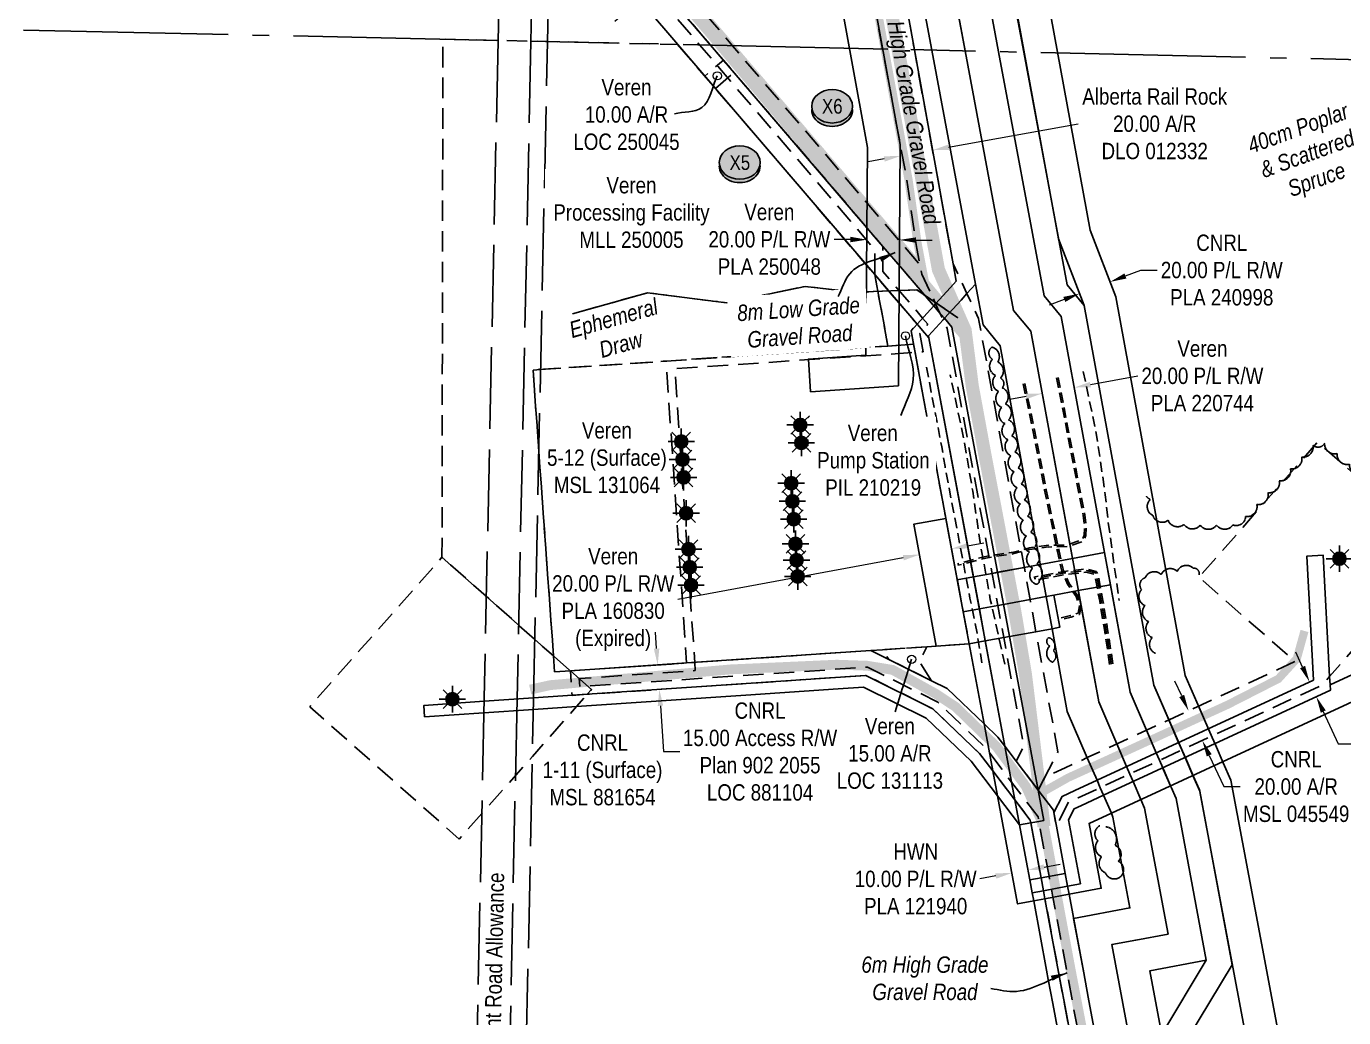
# Model space of a CAD drawing. Extents: x 403800 to 405641, y 6061258 to 6063951.
# Drawn here: x 404414 to 405219, y 6061583 to 6062189 of the extents above; entities that cross this region are included whole.
import ezdxf
from ezdxf.enums import TextEntityAlignment as Align

# ---------------------------------------------------------------- set-up
doc = ezdxf.new("R2010")
doc.units = 0
doc.header["$LTSCALE"] = 5
doc.header["$PDSIZE"] = 0.5
for name, pattern in [('0', [1, 1, 0]), ('foc-ACCESSROAD', [3.75, 2.5, -1.25]), ('foc-FLOWLINE', [3.75, 2.5, -1.25]), ('foc-QUARTERLINE', [33, 25, -3, 2, -3]), ('foc-TOPO-ephemeral', [6.25, 3.125, -0.625, 0.625, -0.625, 0.625, -0.625]), ('foc-UNSURVEYED', [12.5, 10, -2.5]), ('UG_PIPE', [1.875, 1.25, -0.625])]:
    doc.linetypes.add(name, pattern=pattern)
doc.layers.get('Defpoints').update_dxf_attribs({"color": 9})
for name, color, linetype, lineweight in [('AS-GENERAL', 48, 'Continuous', 18), ('C-AR-T', 13, 'Continuous', 9), ('C-RW-T', 13, 'Continuous', 9), ('C-WS-T', 13, 'Continuous', 9), ('F-AR-T', 190, 'Continuous', 9), ('F-RW-T', 190, 'Continuous', 9), ('F-WS-T', 190, 'Continuous', 9), ('T-TEXT', 48, 'Continuous', 18)]:
    doc.layers.add(name, color=color, linetype=linetype, lineweight=lineweight)
for name, color, linetype in [('AS-PIPE-UG', 44, 'UG_PIPE'), ('AS-ROADS', 254, 'Continuous'), ('C-AR', 13, 'foc-ACCESSROAD'), ('C-FLOWLINE', 13, 'foc-FLOWLINE'), ('C-RW', 13, 'Continuous'), ('C-WS', 13, 'foc-ACCESSROAD'), ('F-AR', 190, 'foc-ACCESSROAD'), ('F-RW', 190, 'Continuous'), ('F-WS', 190, 'foc-ACCESSROAD'), ('F-WS-S', 8, 'Continuous'), ('L-QSEC', 8, 'foc-QUARTERLINE'), ('L-ROAD-T', 7, 'Continuous'), ('L-USEC', 7, 'foc-UNSURVEYED'), ('P-CROSSINGS', 250, 'Continuous'), ('P-PROPOSED', 10, 'Continuous'), ('T-BUSH', 110, '0'), ('T-BUSH-T', 110, 'Continuous'), ('T-DRAW', 143, 'foc-TOPO-ephemeral'), ('T-WATER-T', 170, 'Continuous')]:
    doc.layers.add(name, color=color, linetype=linetype)
doc.styles.add('80CG', font='ARIALN.TTF', dxfattribs={"height": 10})
doc.styles.add('80L', font='ARIALN.TTF', dxfattribs={"height": 10})
doc.styles.add('80LS', font='ARIALNI.TTF', dxfattribs={"height": 10})
doc.styles.add('Crossing', font='ARIALN.TTF', dxfattribs={"height": 10})
doc.styles.add('foc-LtypeFont', font='ARIALN.TTF', dxfattribs={"height": 7.35})
doc.linetypes.add('foc-TOPO-flowdirection-NOLINE', pattern='A,0,[">",foc-LtypeFont,S=0.3,R=0,X=0,Y=-0.945],-20,[">",foc-LtypeFont,S=0.3,R=0,X=0,Y=-0.945],0', length=20)
doc.dimstyles.new('Compass 5 000', dxfattribs={"dimscale": 5, "dimtxt": 9, "dimasz": 2, "dimexe": 0.2, "dimexo": 0.0625, "dimgap": 0.5, "dimtad": 0, "dimtih": 1, "dimtoh": 1, "dimzin": 0, "dimdsep": 46, "dimtxsty": '80CG', "dimcen": 0.1, "dimse1": 1, "dimse2": 1, "dimclrd": 256, "dimclrt": 256, "dimaunit": 1, "dimadec": 4, "dimazin": 0, "dimtfac": 0.06, "dimtofl": 0, "dimtmove": 0, "dimatfit": 1, "dimfxl": 0.2, "dimtolj": 1, "dimtzin": 0, "dimlwd": -1, "dimarcsym": 0})

# ---------------------------------------------------------------- blocks, each defined once
blk = doc.blocks.new('*D432')
at = {"layer": 'C-RW-T', "transparency": 16777216}
for p, q in [((404989.49, 6061871.43), (404999.33, 6061873.25)), ((404950.21, 6061864.14), (404812.47, 6061838.56))]:
    blk.add_line(p, q, dxfattribs=at)
for points in [[(404989.19, 6061873.07), (404989.8, 6061869.79), (404979.66, 6061869.6)], [(404949.91, 6061865.77), (404950.51, 6061862.5), (404960.04, 6061865.96)]]:
    blk.add_solid(points, dxfattribs=at)
at = {"layer": 'Defpoints', "color": 0, "transparency": 16777216}
for p in [(404960.04, 6061865.96), (404980.56, 6061864.79), (404960.93, 6061861.15)]:
    blk.add_point(p, dxfattribs=at)
at = {"layer": 'C-RW-T', "transparency": 16777216, "insert": (404772.93, 6061838.56), "char_height": 10, "attachment_point": 5, "style": '80CG'}
blk.add_mtext('\\A1;Veren\\P20.00 P/L R/W\\PPLA 160830\\P(Expired)', dxfattribs=at)
blk = doc.blocks.new('*D435')
at = {"layer": 'Defpoints', "color": 0, "transparency": 16777216}
for p in [(405195.04, 6061803.21), (405203.45, 6061785.06), (405132.92, 6061752.4)]:
    blk.add_point(p, dxfattribs=at)
at = {"layer": 'F-AR-T', "transparency": 16777216}
for p, q in [((405120.32, 6061779.62), (405116.11, 6061788.69)), ((405137.13, 6061743.32), (405145.98, 6061724.21)), ((405145.98, 6061724.21), (405155.98, 6061724.21))]:
    blk.add_line(p, q, dxfattribs=at)
for points in [[(405121.83, 6061780.32), (405118.8, 6061778.92), (405124.52, 6061770.54)], [(405138.64, 6061744.02), (405135.61, 6061742.62), (405132.92, 6061752.4)]]:
    blk.add_solid(points, dxfattribs=at)
at = {"layer": 'F-AR-T', "transparency": 16777216, "insert": (405190.28, 6061724.21), "char_height": 10, "attachment_point": 5, "style": '80CG'}
blk.add_mtext('\\A1;CNRL\\P20.00 A/R\\PMSL 045549', dxfattribs=at)
blk = doc.blocks.new('*D437')
at = {"layer": 'Defpoints', "color": 0, "transparency": 16777216}
for p in [(404966.65, 6062121.06), (404946.98, 6062117.5), (404968.07, 6062113.19)]:
    blk.add_point(p, dxfattribs=at)
at = {"layer": 'F-AR-T', "transparency": 16777216}
for p, q in [((404977.91, 6062114.97), (405057.1, 6062129.3)), ((404938.56, 6062107.85), (404928.72, 6062106.06))]:
    blk.add_line(p, q, dxfattribs=at)
for points in [[(404977.62, 6062116.61), (404978.21, 6062113.33), (404968.07, 6062113.19)], [(404938.26, 6062109.49), (404938.86, 6062106.21), (404948.4, 6062109.63)]]:
    blk.add_solid(points, dxfattribs=at)
at = {"layer": 'F-AR-T', "transparency": 16777216, "insert": (405103.82, 6062129.3), "char_height": 10, "attachment_point": 5, "style": '80CG'}
blk.add_mtext('\\A1;Alberta Rail Rock\\P20.00 A/R\\PDLO 012332', dxfattribs=at)
blk = doc.blocks.new('*D441')
at = {"layer": 'Defpoints', "color": 0, "transparency": 16777216}
for p in [(405013.64, 6061686.97), (405023.47, 6061688.8), (405016.53, 6061671.42)]:
    blk.add_point(p, dxfattribs=at)
at = {"layer": 'F-RW-T', "transparency": 16777216}
for p, q in [((405036.19, 6061675.08), (405046.03, 6061676.91)), ((405006.7, 6061669.59), (404996.87, 6061667.76))]:
    blk.add_line(p, q, dxfattribs=at)
for points in [[(405006.4, 6061671.23), (405007.01, 6061667.95), (405016.53, 6061671.42)], [(405035.89, 6061676.71), (405036.5, 6061673.44), (405026.36, 6061673.25)]]:
    blk.add_solid(points, dxfattribs=at)
at = {"layer": 'F-RW-T', "transparency": 16777216, "insert": (404957.78, 6061667.76), "char_height": 10, "attachment_point": 5, "style": '80CG'}
blk.add_mtext('\\A1;HWN\\P10.00 P/L R/W\\PPLA 121940', dxfattribs=at)
blk = doc.blocks.new('*D442')
at = {"layer": 'Defpoints', "color": 0, "transparency": 16777216}
for p in [(404800.88, 6062214.26), (404789.15, 6062204.9), (404789.49, 6062204.5)]:
    blk.add_point(p, dxfattribs=at)
at = {"layer": 'F-RW-T', "transparency": 16777216}
for p, q in [((404808.13, 6062221.16), (404815.73, 6062227.66)), ((404815.73, 6062227.66), (404825.73, 6062227.66)), ((404781.55, 6062198.39), (404773.96, 6062191.89))]:
    blk.add_line(p, q, dxfattribs=at)
for points in [[(404807.05, 6062222.42), (404809.22, 6062219.89), (404800.54, 6062214.65)], [(404780.47, 6062199.66), (404782.64, 6062197.13), (404789.15, 6062204.9)]]:
    blk.add_solid(points, dxfattribs=at)
at = {"layer": 'F-RW-T', "transparency": 16777216, "insert": (404864.81, 6062227.66), "char_height": 10, "attachment_point": 5, "style": '80CG'}
blk.add_mtext('\\A1;CNRL\\P15.00 P/L R/W\\PPlan 942 0857\\PPLA 940124', dxfattribs=at)
blk = doc.blocks.new('GAS')
h = blk.add_hatch(color=255)
h.dxf.hatch_style = 1
edge = h.paths.add_edge_path()
edge.add_arc((0, 0), 0.9, 0, 360)
for p, q in [((0, 0.81), (0, 1.62)), ((-0.81, 0), (-1.62, 0)), ((-0.57, 0.57), (-1.14, 1.14)), ((0.57, 0.57), (1.14, 1.14)), ((1.62, 0), (0.81, 0)), ((-0.57, -0.57), (-1.14, -1.14)), ((0, -0.81), (0, -1.62)), ((1.14, -1.14), (0.57, -0.57))]:
    blk.add_line(p, q)
blk.add_circle((0, 0), 0.8)
blk = doc.blocks.new('*D468')
at = {"layer": 'Defpoints', "color": 0, "transparency": 16777216}
for p in [(404819.96, 6061799.92), (404801.16, 6061783.62), (404820.98, 6061784.96)]:
    blk.add_point(p, dxfattribs=at)
at = {"layer": 'F-AR-T', "transparency": 16777216}
for p, q in [((404799.46, 6061808.55), (404798.79, 6061818.53)), ((404801.83, 6061773.64), (404803.73, 6061745.6)), ((404803.73, 6061745.6), (404813.73, 6061745.6))]:
    blk.add_line(p, q, dxfattribs=at)
for points in [[(404801.13, 6061808.66), (404797.8, 6061808.44), (404800.14, 6061798.57)], [(404803.49, 6061773.75), (404800.17, 6061773.53), (404801.16, 6061783.62)]]:
    blk.add_solid(points, dxfattribs=at)
at = {"layer": 'F-AR-T', "transparency": 16777216, "insert": (404862.69, 6061745.6), "char_height": 10, "attachment_point": 5, "style": '80CG'}
blk.add_mtext('\\A1;CNRL\\P15.00 Access R/W\\PPlan 902 2055\\PLOC 881104', dxfattribs=at)
blk = doc.blocks.new('*D469')
at = {"layer": 'Defpoints', "color": 0, "transparency": 16777216}
for p in [(405198.48, 6061788.28), (405202.59, 6061779.17), (405202.68, 6061779.21)]:
    blk.add_point(p, dxfattribs=at)
at = {"layer": 'F-RW-T', "transparency": 16777216}
for p, q in [((405194.19, 6061797.32), (405189.99, 6061806.39)), ((405206.79, 6061770.1), (405215.93, 6061750.36)), ((405215.93, 6061750.36), (405225.93, 6061750.36))]:
    blk.add_line(p, q, dxfattribs=at)
for points in [[(405195.7, 6061798.02), (405192.68, 6061796.62), (405198.39, 6061788.24)], [(405208.31, 6061770.8), (405205.28, 6061769.4), (405202.59, 6061779.17)]]:
    blk.add_solid(points, dxfattribs=at)
at = {"layer": 'F-RW-T', "transparency": 16777216, "insert": (405265.02, 6061750.36), "char_height": 10, "attachment_point": 5, "style": '80CG'}
blk.add_mtext('\\A1;\\A1;CNRL\\P10.00 P/L R/W\\PPlan 052 4987\\PPLA 052315', dxfattribs=at)
blk = doc.blocks.new('*D470')
at = {"layer": 'C-RW-T', "transparency": 16777216}
for p, q in [((404917.91, 6062058.59), (404907.91, 6062058.67)), ((404957.9, 6062058.26), (404967.9, 6062058.18))]:
    blk.add_line(p, q, dxfattribs=at)
for points in [[(404917.93, 6062060.26), (404917.9, 6062056.92), (404927.91, 6062058.51)], [(404957.92, 6062059.93), (404957.89, 6062056.6), (404947.9, 6062058.35)]]:
    blk.add_solid(points, dxfattribs=at)
at = {"layer": 'Defpoints', "color": 0, "transparency": 16777216}
for p in [(404928.08, 6062078.58), (404948.07, 6062078.42), (404927.91, 6062058.51)]:
    blk.add_point(p, dxfattribs=at)
at = {"layer": 'C-RW-T', "transparency": 16777216, "insert": (404868.37, 6062058.67), "char_height": 10, "attachment_point": 5, "style": '80CG'}
blk.add_mtext('\\A1;Veren\\P20.00 P/L R/W\\PPLA 250048', dxfattribs=at)
blk = doc.blocks.new('*D477')
at = {"layer": 'C-RW-T', "transparency": 16777216}
for p, q in [((405064.53, 6061969.92), (405093.42, 6061975.22)), ((405025.2, 6061962.71), (405015.36, 6061960.91))]:
    blk.add_line(p, q, dxfattribs=at)
for points in [[(405064.23, 6061971.56), (405064.83, 6061968.28), (405054.69, 6061968.12)], [(405024.9, 6061964.35), (405025.5, 6061961.07), (405035.03, 6061964.51)]]:
    blk.add_solid(points, dxfattribs=at)
at = {"layer": 'Defpoints', "color": 0, "transparency": 16777216}
for p in [(405033.65, 6061972.07), (405053.31, 6061975.68), (405054.69, 6061968.12)]:
    blk.add_point(p, dxfattribs=at)
at = {"layer": 'C-RW-T', "transparency": 16777216, "insert": (405132.96, 6061975.22), "char_height": 10, "attachment_point": 5, "style": '80CG'}
blk.add_mtext('\\A1;Veren\\P20.00 P/L R/W\\PPLA 220744', dxfattribs=at)
blk = doc.blocks.new('*D478')
at = {"layer": 'Defpoints', "color": 0, "transparency": 16777216}
for p in [(405071.7, 6062045.46), (405053.03, 6062038.29), (405076.59, 6062032.72)]:
    blk.add_point(p, dxfattribs=at)
at = {"layer": 'F-RW-T', "transparency": 16777216}
for p, q in [((405085.92, 6062036.31), (405095.26, 6062039.89)), ((405095.26, 6062039.89), (405105.26, 6062039.89)), ((405048.59, 6062021.97), (405039.26, 6062018.38))]:
    blk.add_line(p, q, dxfattribs=at)
for points in [[(405085.33, 6062037.86), (405086.52, 6062034.75), (405076.59, 6062032.72)], [(405047.99, 6062023.52), (405049.19, 6062020.41), (405057.93, 6062025.55)]]:
    blk.add_solid(points, dxfattribs=at)
at = {"layer": 'F-RW-T', "transparency": 16777216, "insert": (405144.8, 6062039.89), "char_height": 10, "attachment_point": 5, "style": '80CG'}
blk.add_mtext('\\A1;CNRL\\P20.00 P/L R/W\\PPLA 240998', dxfattribs=at)
blk = doc.blocks.new('xing2')
h = blk.add_hatch(color=50)
h.dxf.hatch_style = 1
edge = h.paths.add_edge_path()
edge.add_ellipse((0, 0), major_axis=(-12.5, 0), ratio=0.816297, start_angle=0, end_angle=360)
h = blk.add_hatch(color=250)
h.dxf.hatch_style = 1
edge = h.paths.add_edge_path()
edge.add_ellipse((0, -2.05), major_axis=(-12.5, 0), ratio=0.816297, start_angle=0, end_angle=180)
edge.add_line((12.5, -2.05), (12.5, 0))
edge.add_ellipse((0, 0), major_axis=(-12.5, 0), ratio=0.816297, start_angle=0, end_angle=180, ccw=False)
edge.add_line((-12.5, 0), (-12.5, -2.05))
at = {"color": 250}
blk.add_ellipse((0, 0), major_axis=(-12.5, 0), ratio=0.816297, dxfattribs=at)
blk.add_ellipse((0, -2.05), major_axis=(-12.5, 0), ratio=0.816297, start_param=0, end_param=3.141593, dxfattribs=at)
at = {"color": 250, "style": 'Crossing'}
blk.add_attdef('CROSSING', text='', height=9, dxfattribs=at).set_placement((0.09, 0.02), align=Align.MIDDLE_CENTER)
at = {"color": 250, "style": 'Crossing', "flags": 1}
for tag, p in [('OWNER', (0.09, -12.49)), ('DESCRIPTION', (0.09, -25.77)), ('LOCATION', (0.09, -39.3)), ('DWG_REF', (0.09, -52.84))]:
    blk.add_attdef(tag, text='', height=9, dxfattribs=at).set_placement(p, align=Align.MIDDLE_CENTER)

msp = doc.modelspace()

# ---------------------------------------------------------------- linework, layer by layer
at = {"layer": 'AS-PIPE-UG', "flags": 128}
for points in [[(404964.396, 6061980.545), (404973.665, 6061931.904), (404975.729, 6061919.834), (404979.148, 6061901.752), (404984.805, 6061872.164), (404990.961, 6061839.339), (404995.301, 6061818.032), (404998.27, 6061799.831)], [(405012.199, 6061799.04), (405003.369, 6061838.624), (405003.337, 6061838.625), (404997.17, 6061873.46), (404992.617, 6061904.891), (404987.273, 6061936.013), (404978.887, 6061975.875)], [(405060.191, 6061978.027), (405068.351, 6061939.057), (405073.623, 6061902.638), (405075.269, 6061886.922), (405082.083, 6061838.051)], [(405043.894, 6061974.112), (405049.636, 6061944.35), (405060.118, 6061890.11), (405060.984, 6061882.316), (405060.814, 6061877.911), (405059.668, 6061875.145), (405050.282, 6061871.894), (405039.126, 6061871.666), (405038.988, 6061871.73), (405027.316, 6061870.174), (405017.626, 6061867.583), (405001.396, 6061865.105), (404983.276, 6061860.436)], [(405044.875, 6061974.301), (405050.617, 6061944.539), (405061.107, 6061890.26), (405061.986, 6061882.352), (405061.806, 6061877.694), (405060.42, 6061874.347), (405050.46, 6061870.898), (405038.915, 6061870.662), (405038.831, 6061870.701), (405027.512, 6061869.192), (405017.831, 6061866.603), (405001.597, 6061864.124), (404983.525, 6061859.468)], [(405023.511, 6061970.445), (405029.307, 6061942.142), (405036.566, 6061905.503), (405044.431, 6061867.845), (405047.047, 6061855.984), (405050.612, 6061847.968), (405055.779, 6061840.496), (405057.917, 6061834.61), (405057.011, 6061830.259), (405052.422, 6061828.72), (405045.4, 6061827.108)], [(405024.49, 6061970.646), (405030.287, 6061942.339), (405037.546, 6061905.702), (405045.408, 6061868.055), (405048.001, 6061856.298), (405051.487, 6061848.46), (405056.674, 6061840.959), (405058.954, 6061834.684), (405057.873, 6061829.494), (405052.693, 6061827.757), (405045.624, 6061826.134)], [(405078.268, 6061799.178), (405074.837, 6061821.698), (405072.175, 6061837.904), (405069.233, 6061853.812), (405068.121, 6061855.758), (405061.951, 6061857.285), (405048.827, 6061855.79), (405030.033, 6061852.312)], [(405077.28, 6061799.027), (405073.85, 6061821.542), (405071.19, 6061837.732), (405068.281, 6061853.463), (405067.465, 6061854.89), (405061.885, 6061856.271), (405048.975, 6061854.801), (405030.215, 6061851.329)], [(405076.292, 6061798.877), (405072.862, 6061821.385), (405070.206, 6061837.56), (405067.329, 6061853.115), (405066.81, 6061854.023), (405061.82, 6061855.258), (405049.122, 6061853.812), (405030.397, 6061850.346)]]:
    msp.add_lwpolyline(points, dxfattribs=at)
at = {"layer": 'AS-ROADS', "flags": 128}
msp.add_lwpolyline([(405036.204, 6061699.749, 7.997, 7.997, 0), (405031.961, 6061734.698, 7.997, 7.997, 0), (405024.791, 6061793.116, 7.997, 7.997, 0), (405018.244, 6061831.755, 7.997, 7.997, 0), (405010.512, 6061872.278, 7.997, 7.997, 0), (405000.125, 6061926.782, 7.997, 7.997, 0), (404992.356, 6061968.985, 7.997, 7.997, 0), (404987.994, 6062003.158, 7.997, 7.997, 0), (404971.701, 6062040.099, 7.997, 7.997, 0), (404896.869, 6062448.636, 7.997, 7.997, 0), (404877.072, 6062557.821, 7.997, 7.997, 0), (404795.898, 6063002.364, 0, 0, 0)], format="xyseb", dxfattribs=at)
for points, const_width in [([(404988.343, 6062000.425), (404831.68, 6062186.674), (404749.265, 6062282.402)], 7.997), ([(405035.618, 6061721.035), (405050.747, 6061729.561), (405148.497, 6061774.32), (405179.399, 6061790.085), (405190.666, 6061802.472), (405195.333, 6061819.364)], 4.998), ([(405118.618, 6061266.423), (405052.183, 6061613.731), (405036.204, 6061699.749), (405025.136, 6061724.28), (405007.171, 6061748.65), (404982.308, 6061772.86), (404970.078, 6061780.945), (404943.771, 6061795.535), (404928.212, 6061798.1), (404909.604, 6061798.742), (404845.005, 6061795.878), (404734.575, 6061786.249), (404722.223, 6061783.523)], 5.998)]:
    msp.add_lwpolyline(points, dxfattribs=dict(at, const_width=const_width))
at = {"layer": 'C-AR', "flags": 128}
msp.add_lwpolyline([(403820.571, 6063088.308), (403887.434, 6063076.071), (403920.214, 6063072.327), (404245.671, 6063035.159), (404267.302, 6063024.489), (404270.918, 6063022.714), (404276.664, 6063019.882), (404297.34, 6063009.691), (404310.098, 6062993.381), (404357.748, 6062932.515), (404616.303, 6062458.383), (404658.307, 6062396.275), (404705.997, 6062340.523), (404727.364, 6062315.544), (404735.442, 6062306.112), (404780.791, 6062253.161), (404845.842, 6062177.06), (404960.422, 6062043.028), (404961.462, 6062037.517), (404969.947, 6062019.343), (404972.621, 6062013.613), (404968.796, 6062018.078), (404968.457, 6062018.475), (404960.446, 6062027.832), (404949.622, 6062040.49), (404937.779, 6062054.327), (404832.487, 6062177.362), (404784.285, 6062233.681), (404735.126, 6062291.117), (404719.78, 6062309.061), (404705.682, 6062325.543), (404650.347, 6062390.203), (404607.757, 6062453.175), (404349.37, 6062927.001), (404297.186, 6062993.664), (404290.861, 6063001.746), (404280.531, 6063006.838), (404259.866, 6063017.016), (404243.624, 6063025.008), (404242.791, 6063025.426), (404167.306, 6063034.009), (404166.741, 6063029.043), (404127.013, 6063033.559), (404127.578, 6063038.526), (404048.83, 6063047.478), (404048.265, 6063042.512), (404008.538, 6063047.029), (404009.102, 6063051.995), (403920, 6063062.258), (403885.971, 6063066.177), (403820.356, 6063078.187)], dxfattribs=at)
msp.add_lwpolyline([(404835.417, 6062150.863), (404846.807, 6062160.613), (404840.307, 6062168.207), (404828.917, 6062158.456)], close=True, dxfattribs=at)
at = {"layer": 'C-FLOWLINE', "flags": 128}
for points in [[(405107.966, 6061266.663), (405090.291, 6061367.028), (405086.83, 6061386.696), (405048.447, 6061592.863), (405045.702, 6061607.608), (405036.752, 6061655.687), (405035.835, 6061660.613), (405034.372, 6061668.473), (405028.121, 6061702.051), (405027.817, 6061703.686), (405018.391, 6061716.092), (405004.923, 6061733.82), (404996.821, 6061744.485), (404968.329, 6061771.748), (404927.36, 6061792.177), (404911.853, 6061791.125), (404757.135, 6061780.632), (404747.84, 6061780.002), (404746.82, 6061794.959), (404817.813, 6061799.773), (404805.27, 6061984.276), (404940.853, 6061993.489), (404951.442, 6061994.209), (404956.458, 6061994.549), (404954.923, 6062002.824), (404958.626, 6062006.905), (404955.343, 6062010.741), (404952.906, 6062013.589), (404932.738, 6062037.156), (404932.781, 6062052.48), (404825.763, 6062177.513), (404734.968, 6062283.601), (404715.975, 6062305.791), (404705.523, 6062318.01), (404646.367, 6062387.167), (404603.484, 6062450.571), (404345.18, 6062924.244), (404290.727, 6062993.806), (404280.531, 6063006.839), (404275.771, 6063012.922), (404259.884, 6063024.652), (404245.671, 6063035.159), (403920.214, 6063072.327), (403887.434, 6063076.071), (403820.571, 6063088.308)], [(403820.678, 6063093.37), (403888.166, 6063081.018), (403920.32, 6063077.346), (404247.572, 6063039.972), (404268.551, 6063024.462), (404270.919, 6063022.717), (404279.29, 6063016.532), (404290.861, 6063001.747), (404297.184, 6062993.664), (404349.37, 6062927.001), (404607.757, 6062453.175), (404650.347, 6062390.203), (404705.682, 6062325.543), (404719.777, 6062309.054), (404735.126, 6062291.117), (404784.283, 6062233.678), (404832.472, 6062177.362), (404937.779, 6062054.327), (404937.735, 6062039.005), (404962.01, 6062010.632), (404965.283, 6062006.816), (404961.918, 6062003.057), (404960.3, 6062001.249), (404962.401, 6061989.948), (404957.373, 6061989.605), (404810.596, 6061979.631), (404822.8, 6061800.11), (404823.139, 6061795.127), (404752.135, 6061790.273), (404752.487, 6061785.328), (404757.333, 6061785.657), (404928.373, 6061797.256), (404971.235, 6061775.885), (405000.56, 6061747.825), (405002.896, 6061744.75), (405016.357, 6061727.032), (405032.512, 6061705.768), (405033.034, 6061702.964), (405039.284, 6061669.388), (405040.747, 6061661.528), (405041.664, 6061656.603), (405091.747, 6061387.589), (405095.387, 6061366.913), (405113.061, 6061266.548)]]:
    msp.add_lwpolyline(points, dxfattribs=at)
at = {"layer": 'C-RW'}
for points in [[(404993.233, 6062254.784), (405008.435, 6062173.398), (405036.306, 6062024.207), (405046.735, 6062011.51), (405073.187, 6061867.267), (405076.788, 6061847.631), (405057.122, 6061843.993), (405042.15, 6061841.221), (405037.499, 6061840.358), (405027.683, 6061838.542), (405011.495, 6061835.544), (405008.019, 6061834.9), (404996.684, 6061832.8), (404986.849, 6061830.979), (404983.19, 6061850.635), (404993.03, 6061852.45), (405004.42, 6061854.555), (405007.835, 6061855.186), (405024.085, 6061858.19), (405033.886, 6061860.002), (405053.523, 6061863.631), (405028.052, 6062002.596), (405017.61, 6062015.309), (404988.007, 6062173.857), (404973.617, 6062250.945)], [(404973.663, 6062250.693), (404988.007, 6062173.858), (405017.61, 6062015.309), (405028.052, 6062002.596), (405069.584, 6061776.008), (405080.692, 6061750.293), (405086.649, 6061736.501), (405088.624, 6061731.929), (405090.614, 6061727.323), (405095.373, 6061716.305), (405097.638, 6061711.062), (405111.957, 6061634.097), (405092.281, 6061630.44), (405077.549, 6061627.698), (405121.492, 6061392.767), (405126.176, 6061366.22), (405143.893, 6061265.855)], [(405123.251, 6061266.319), (405105.576, 6061366.683), (405101.565, 6061389.47), (405063.191, 6061595.598), (405060.446, 6061610.343), (405054.236, 6061643.705), (405088.634, 6061650.098), (405078.312, 6061705.643), (405077.336, 6061707.944), (405072.583, 6061718.952), (405070.557, 6061723.556), (405068.574, 6061728.117), (405062.605, 6061741.897), (405050.335, 6061770.14), (405041.091, 6061820.702), (405037.491, 6061840.35), (405009.359, 6061993.693), (404998.948, 6062006.364), (404994.3, 6062031.254), (404967.586, 6062174.318), (404954.001, 6062247.083)], [(405121.492, 6061392.767), (405077.549, 6061627.698), (405092.281, 6061630.439), (405111.957, 6061634.097), (405097.638, 6061711.062), (405095.372, 6061716.306), (405090.614, 6061727.323), (405088.624, 6061731.929), (405086.649, 6061736.501), (405080.692, 6061750.293), (405069.584, 6061776.008), (405057.122, 6061843.995), (405042.149, 6061841.223), (405037.497, 6061840.359), (405027.683, 6061838.543), (405011.494, 6061835.545), (405008.019, 6061834.901), (404996.685, 6061832.801), (404986.849, 6061830.979), (404983.191, 6061850.635), (404993.03, 6061852.452), (405004.42, 6061854.557), (405007.834, 6061855.188), (405024.085, 6061858.19), (405033.886, 6061860.002), (405053.522, 6061863.63), (405073.182, 6061867.264), (405088.833, 6061781.875), (405098.823, 6061758.681), (405104.764, 6061744.889), (405106.737, 6061740.308), (405108.719, 6061735.706), (405109.065, 6061734.904), (405113.505, 6061724.7), (405113.852, 6061723.903), (405116.875, 6061716.956), (405135.298, 6061618.119), (405100.863, 6061611.705), (405141.164, 6061396.329)]]:
    msp.add_lwpolyline(points, dxfattribs=at)
msp.add_lwpolyline([(404976.195, 6061888.19), (404986.851, 6061830.981), (404996.685, 6061832.8), (405008.019, 6061834.901), (405011.494, 6061835.545), (405027.683, 6061838.543), (405037.515, 6061840.364), (405042.149, 6061841.223), (405045.832, 6061821.575), (405041.113, 6061820.714), (405031.276, 6061818.921), (405015.14, 6061815.98), (405011.602, 6061815.336), (405000.316, 6061813.278), (404990.477, 6061811.486), (404970.389, 6061810.123), (404956.602, 6061884.561), (404976.195, 6061888.19)], close=True, dxfattribs=at)
at = {"layer": 'C-WS'}
for points in [[(404958.629, 6062006.901), (404954.923, 6062002.824), (404956.458, 6061994.549), (404951.442, 6061994.21), (404940.853, 6061993.49), (404932.738, 6062037.156), (404952.906, 6062013.589), (404955.343, 6062010.741), (404958.629, 6062006.901)], [(404746.82, 6061794.962), (404737.13, 6061794.318), (404736.463, 6061804.119), (404723.959, 6061978.837), (404728.555, 6061979.122), (404805.27, 6061984.276), (404940.853, 6061993.49), (404951.442, 6061994.21), (404956.458, 6061994.549), (404957.374, 6061989.605), (404961.953, 6061964.914), (404976.199, 6061888.192), (404986.849, 6061830.977), (404990.475, 6061811.486), (404970.389, 6061810.123), (404964.587, 6061809.729), (404937.594, 6061807.899), (404930.405, 6061807.411), (404822.8, 6061800.11), (404817.813, 6061799.773), (404746.82, 6061794.962)]]:
    msp.add_lwpolyline(points, close=True, dxfattribs=at)
at = {"layer": 'C-WS', "flags": 128}
msp.add_lwpolyline([(404967.406, 6061788.96), (404941.384, 6061801.937), (404937.594, 6061807.899), (404964.587, 6061809.729), (404959.985, 6061800.633), (404967.406, 6061788.96)], close=True, dxfattribs=at)
at = {"layer": 'F-AR', "flags": 128}
msp.add_lwpolyline([(404792.623, 6063082.526), (404805.266, 6063012.674), (404810.75, 6062982.379), (404811.763, 6062977.779), (404814.424, 6062963.03), (404814.88, 6062959.562), (404815.286, 6062957.317), (404818.41, 6062940.057), (404819.739, 6062932.716), (404821.277, 6062924.283), (404823.949, 6062909.526), (404894.086, 6062521.958), (404897.647, 6062502.286), (404914.493, 6062409.211), (404917.163, 6062394.458), (404944.134, 6062245.451), (404956.964, 6062174.556), (404980.654, 6062043.681), (404989.116, 6062025.555), (404996.228, 6062010.32), (404996.443, 6062009.146), (405001.597, 6061980.997), (405027.683, 6061838.543), (405031.276, 6061818.921), (405044.706, 6061745.579), (405036.737, 6061729.958), (405032.652, 6061722.071), (405019.269, 6061739.723), (405023.816, 6061748.637), (405011.602, 6061815.336), (405008.019, 6061834.901), (404977.023, 6062004.183), (404974.532, 6062009.519), (404972.621, 6062013.613), (404969.947, 6062019.343), (404961.462, 6062037.517), (404958.509, 6062053.171), (404957.839, 6062056.723), (404952.426, 6062094.903), (404937.489, 6062174.995), (404924.967, 6062242.155), (404895.025, 6062409.44), (404878.737, 6062498.898), (404875.155, 6062518.567), (404849.198, 6062661.127), (404801.474, 6062923.246), (404794.958, 6062959.254), (404792.287, 6062974.013), (404790.691, 6062982.832), (404785.21, 6063013.126), (404778.337, 6063051.111), (404772.566, 6063082.971)], dxfattribs=at)
at = {"layer": 'F-RW'}
for points in [[(405080.443, 6061267.282), (405062.978, 6061366.54), (405060.294, 6061381.801), (405028.655, 6061551.808), (405047.651, 6061555.343), (405054.532, 6061556.624), (405059.445, 6061557.538), (405069.274, 6061559.368), (405088.981, 6061563.035), (405108.623, 6061566.691), (405123.829, 6061569.575), (405158.643, 6061576), (405131.11, 6061722.225), (405127.579, 6061730.337), (405122.79, 6061741.343), (405120.793, 6061745.933), (405118.801, 6061750.511), (405112.811, 6061764.275), (405103.242, 6061786.265), (405060.754, 6062018.189), (405045.078, 6062059.01), (404971.714, 6062458.364)], [(404992.207, 6062457.455), (405064.474, 6062064.268), (405080.083, 6062023.622), (405122.492, 6061792.132), (405130.96, 6061772.672), (405136.946, 6061758.914), (405138.941, 6061754.33), (405140.936, 6061749.746), (405145.726, 6061738.739), (405150.339, 6061728.137), (405172.368, 6061611.149), (405181.997, 6061560.011), (405136.481, 6061551.54), (405127.038, 6061549.782), (405112.301, 6061547.04), (405092.657, 6061543.384), (405072.934, 6061539.713), (405063.105, 6061537.884), (405058.191, 6061536.97), (405051.967, 6061535.812), (405079.967, 6061385.362), (405083.358, 6061366.082), (405100.823, 6061266.823)], [(404784.285, 6062233.681), (404832.487, 6062177.362), (404937.779, 6062054.327), (404949.622, 6062040.49), (404960.446, 6062027.832), (404968.457, 6062018.475), (404968.796, 6062018.078), (404972.621, 6062013.613), (404973.368, 6062012.741), (404975.308, 6062010.475), (404979.904, 6062005.103), (405032.636, 6061722.08), (405035.982, 6061703.512), (405033.034, 6061702.964), (405028.121, 6061702.051), (405021.241, 6061700.774), (405018.391, 6061716.093), (405016.357, 6061727.033), (405012.287, 6061748.911), (404965.873, 6061998.432), (404961.918, 6062003.057), (404959.005, 6062006.461), (404958.626, 6062006.905), (404955.343, 6062010.741), (404952.906, 6062013.589), (404932.737, 6062037.156), (404812.365, 6062177.816), (404734.653, 6062268.627)], [(405164.276, 6061265.396), (405146.559, 6061365.762), (405141.164, 6061396.329), (405108.112, 6061572.965), (405135.298, 6061618.119), (405116.875, 6061716.956), (405113.863, 6061723.916), (405113.521, 6061724.707), (405109.094, 6061734.943), (405108.734, 6061735.726), (405106.771, 6061740.324), (405104.779, 6061744.909), (405098.843, 6061758.694), (405088.833, 6061781.875), (405076.782, 6061847.626), (405073.182, 6061867.264), (405046.735, 6062011.51), (405036.306, 6062024.207), (405008.435, 6062173.398), (404993.233, 6062254.784)], [(405007.99, 6062257.477), (405023.765, 6062173.053), (405050.336, 6062030.874), (405060.754, 6062018.189), (405103.27, 6061786.276), (405112.463, 6061764.992), (405118.416, 6061751.21), (405120.396, 6061746.627), (405122.381, 6061742.031), (405127.141, 6061731.012), (405131.304, 6061721.374), (405151.08, 6061615.263), (405123.896, 6061570.111), (405155.918, 6061399.002), (405161.845, 6061365.419), (405179.562, 6061265.052)], [(404954.001, 6062247.083), (404967.586, 6062174.318), (404994.3, 6062031.254), (404989.116, 6062025.555), (404985.524, 6062021.604), (404975.331, 6062010.448), (404974.532, 6062009.519), (404965.663, 6061999.767), (404965.884, 6061998.422), (404996.685, 6061832.8), (405000.316, 6061813.278), (405012.287, 6061748.911), (405018.391, 6061716.093), (405021.24, 6061700.774), (405025.291, 6061679.012), (405027.491, 6061667.192), (405028.956, 6061659.32), (405029.872, 6061654.401), (405020.041, 6061652.561), (405007.773, 6061718.507), (405004.931, 6061733.812), (404999.574, 6061762.61), (404990.48, 6061811.487), (404986.855, 6061830.978), (404976.207, 6061888.197), (404961.945, 6061964.91), (404954.923, 6062002.824), (404958.63, 6062006.9), (404968.797, 6062018.078), (404969.947, 6062019.343), (404978.969, 6062029.263), (404982.551, 6062033.201), (404980.654, 6062043.681), (404956.964, 6062174.557), (404944.134, 6062245.451)], [(405616.203, 6061802.618), (405516.456, 6061815.023), (405352.613, 6061835.398), (405077.389, 6061707.981), (405063.773, 6061701.678), (405071.148, 6061662.095), (405051.494, 6061658.434), (405036.752, 6061655.687), (405029.872, 6061654.401), (405028.957, 6061659.319), (405035.835, 6061660.613), (405050.577, 6061663.358), (405058.435, 6061664.821), (405051.14, 6061703.99), (405054.572, 6061710.635), (405058.994, 6061712.682), (405072.608, 6061718.986), (405211.158, 6061783.137), (405210.987, 6061786.353), (405350.206, 6061850.807), (405516.771, 6061830.093), (405616.518, 6061817.689)], [(405079.942, 6061385.448), (405041.565, 6061591.587), (405038.82, 6061606.332), (405037.769, 6061611.98), (405029.872, 6061654.4), (405028.957, 6061659.315), (405027.491, 6061667.192), (405025.291, 6061679.012), (405021.241, 6061700.774), (405007.769, 6061718.505), (404991.583, 6061739.811), (404964.257, 6061765.958), (404925.937, 6061785.065), (404910.432, 6061784.013), (404853.972, 6061780.184), (404750.533, 6061773.169), (404724.179, 6061771.381), (404693.966, 6061769.332), (404657.736, 6061766.874), (404657.261, 6061773.858), (404694.114, 6061776.358), (404724.327, 6061778.407), (404757.135, 6061780.632), (404911.853, 6061791.125), (404927.36, 6061792.177), (404968.329, 6061771.748), (404996.821, 6061744.485), (405004.92, 6061733.823), (405018.391, 6061716.093), (405027.817, 6061703.686), (405028.121, 6061702.051), (405034.371, 6061668.473), (405035.835, 6061660.613), (405036.752, 6061655.687), (405045.702, 6061607.608), (405048.447, 6061592.863), (405086.83, 6061386.696)]]:
    msp.add_lwpolyline(points, dxfattribs=at)
msp.add_lwpolyline([(405035.835, 6061660.613), (405028.957, 6061659.315), (405027.491, 6061667.192), (405034.371, 6061668.473), (405049.109, 6061671.216), (405043.722, 6061700.138), (405042.18, 6061708.421), (405047.263, 6061718.265), (405055.011, 6061721.853), (405068.626, 6061728.156), (405200.823, 6061789.368), (405196.865, 6061865.105), (405206.848, 6061865.628), (405210.716, 6061791.607), (405210.988, 6061786.353), (405211.158, 6061783.137), (405072.608, 6061718.986), (405058.994, 6061712.682), (405054.572, 6061710.635), (405051.14, 6061703.99), (405058.435, 6061664.821), (405050.577, 6061663.358), (405035.835, 6061660.613)], close=True, dxfattribs=at)
at = {"layer": 'F-RW', "flags": 128}
msp.add_lwpolyline([(405086.83, 6061386.696), (405048.447, 6061592.863), (405045.702, 6061607.608), (405036.752, 6061655.687), (405035.835, 6061660.613), (405034.371, 6061668.473), (405028.121, 6061702.051), (405027.817, 6061703.686), (405018.391, 6061716.093), (405004.92, 6061733.823), (404996.821, 6061744.485), (404968.329, 6061771.748), (404927.36, 6061792.177), (404911.853, 6061791.125), (404757.135, 6061780.632), (404759.716, 6061783.549), (404746.82, 6061794.958), (404817.813, 6061799.772), (404930.405, 6061807.411), (404941.383, 6061801.937), (404967.406, 6061788.96), (404977.054, 6061784.149), (404999.566, 6061762.605), (405008.045, 6061754.497), (405012.287, 6061748.911), (405019.269, 6061739.723), (405032.636, 6061722.08), (405041.908, 6061709.921), (405042.18, 6061708.421), (405043.722, 6061700.138), (405049.109, 6061671.216), (405050.577, 6061663.358), (405051.494, 6061658.434), (405060.446, 6061610.343), (405063.191, 6061595.597), (405101.565, 6061389.47)], dxfattribs=at)
at = {"layer": 'F-WS', "flags": 128}
for points in [[(405051.205, 6061714.617), (405043.722, 6061700.138), (405042.18, 6061708.421), (405041.908, 6061709.921), (405032.636, 6061722.08), (405036.737, 6061729.958), (405049.022, 6061735.642), (405062.639, 6061741.941), (405189.557, 6061800.659), (405130.844, 6061852.185), (405203.393, 6061934.853), (405278.547, 6061868.9), (405210.716, 6061791.607), (405205.997, 6061786.231), (405070.608, 6061723.594), (405056.991, 6061717.294), (405051.205, 6061714.617)], [(404692.669, 6061707.764), (404678.887, 6061692.184), (404587.521, 6061773.013), (404668.35, 6061864.378), (404695.463, 6061840.391), (404725.081, 6061814.189), (404746.82, 6061794.958), (404759.716, 6061783.549), (404757.135, 6061780.632), (404750.533, 6061773.169), (404723.575, 6061742.697), (404692.669, 6061707.764)]]:
    msp.add_lwpolyline(points, close=True, dxfattribs=at)
at = {"layer": 'L-QSEC'}
for p, q in [((404702.622, 6062180.289), (403936.381, 6062197.061)), ((404940.664, 6062174.962), (404722.729, 6062179.866)), ((405489.183, 6062162.62), (404954.812, 6062174.644))]:
    msp.add_line(p, q, dxfattribs=at)
at = {"layer": 'L-USEC'}
for p, q in [((404711.093, 6062582.363), (404702.622, 6062180.289)), ((404731.201, 6062581.939), (404722.729, 6062179.866)), ((404732.777, 6062179.611), (404741.248, 6062581.687)), ((404702.622, 6062180.289), (404694.153, 6061778.217)), ((404722.729, 6062179.866), (404714.26, 6061777.794)), ((404724.309, 6061777.541), (404732.777, 6062179.611)), ((404694.153, 6061778.217), (404685.685, 6061376.144)), ((404714.26, 6061777.794), (404705.793, 6061375.721)), ((404715.841, 6061375.466), (404724.309, 6061777.541))]:
    msp.add_line(p, q, dxfattribs=at)
at = {"layer": 'T-BUSH', "flags": 128}
for points in [[(405009.518, 6061973.862, 0.5205671), (405007.931, 6061983.731, 0.5205671), (405004.242, 6061992.856, 0.5205671), (405004.662, 6061985.358, 0.5205671), (405006.548, 6061975.541, 0.5205671), (405008.434, 6061965.725, 0.5205671), (405010.32, 6061955.909, 0.5205671), (405012.206, 6061946.092, 0.5205671), (405014.092, 6061936.276, 0.5205671), (405015.978, 6061926.46, 0.5205671), (405017.864, 6061916.644, 0.5205671), (405019.75, 6061906.827, 0.5205671), (405021.636, 6061897.011, 0.5205671), (405023.522, 6061887.195, 0.5205671), (405025.408, 6061877.378, 0.5205671), (405027.294, 6061867.562, 0.5205671), (405029.18, 6061857.746, 0.5205671), (405031.066, 6061847.929, 0.5205671), (405033.287, 6061850.212, 0.5205671), (405031.737, 6061860.087, 0.5205671), (405030.001, 6061869.929, 0.5205671), (405028.068, 6061879.736, 0.5205671), (405026.136, 6061889.544, 0.5205671), (405024.203, 6061899.351, 0.5205671), (405022.27, 6061909.158, 0.5205671), (405020.337, 6061918.965, 0.5205671), (405018.404, 6061928.772, 0.5205671), (405016.471, 6061938.58, 0.5205671), (405014.538, 6061948.387, 0.5205671), (405012.606, 6061958.194, 0.5205671), (405010.673, 6061968.001, 0.5205671)], [(405038.859, 6061815.336, -0.5205671), (405041.948, 6061807.155, -0.5205671), (405041.274, 6061800.237, -0.5205671), (405039.704, 6061810.109, -0.5205671)]]:
    msp.add_lwpolyline(points, format="xyb", close=True, dxfattribs=at)
for points in [[(405238.108, 6061908.292, -0.5205671), (405230.501, 6061914.777, -0.5205671), (405222.894, 6061921.261, -0.5205671), (405215.287, 6061927.746, -0.5205671), (405207.679, 6061934.23, -0.5205671), (405200.496, 6061932.99, -0.5205671), (405193.643, 6061925.712, -0.5205671), (405186.791, 6061918.435, -0.5205671), (405179.938, 6061911.157, -0.5205671), (405173.085, 6061903.88, -0.5205671), (405166.233, 6061896.603, -0.5205671), (405159.38, 6061889.325, -0.5205671), (405151.607, 6061884.163, -0.5205671), (405141.611, 6061884.104, -0.5205671), (405131.615, 6061884.046, -0.5205671), (405121.684, 6061884.512, -0.5205671), (405112.005, 6061887.006, -0.5205671), (405102.751, 6061889.893, -0.5205671), (405101.048, 6061899.743, -0.1267242), (405098.703, 6061901.685, -0.1267242)], [(405104.398, 6061805.57, -0.5205671), (405102.237, 6061815.33, -0.5205671), (405100.076, 6061825.089, -0.5205671), (405097.916, 6061834.849, -0.5205671), (405095.755, 6061844.609, -0.5205671), (405097.969, 6061851.918, -0.5205671), (405107.775, 6061853.857, -0.5205671), (405117.581, 6061855.796, -0.5205671), (405127.387, 6061857.735, -0.5205671), (405130.943, 6061853.65, -0.5205671)], [(405070.287, 6061700.322, 0.5205671), (405069.181, 6061691.068, 0.5205671), (405071.396, 6061681.321, 0.5205671), (405073.611, 6061671.573, 0.5205671), (405083.085, 6061669.252, 0.5205671), (405081.574, 6061678.583, 0.5205671), (405079.597, 6061688.382, 0.5205671), (405073.884, 6061699.727, 0.5205671)], [(405070.287, 6061700.322, 0.5205671), (405069.181, 6061691.068, 0.5205671), (405071.396, 6061681.321, 0.5205671), (405073.611, 6061671.573, 0.5205671), (405083.085, 6061669.252, 0.5205671), (405081.574, 6061678.583, 0.5205671), (405079.597, 6061688.382, 0.5205671), (405073.884, 6061699.727, 0.5205671)]]:
    msp.add_lwpolyline(points, format="xyb", dxfattribs=at)
at = {"layer": 'T-DRAW', "linetype": 'foc-TOPO-flowdirection-NOLINE', "flags": 128}
msp.add_lwpolyline([(404983.624, 6062010.686), (404958.526, 6062027.778), (404921.233, 6062026.353), (404890.317, 6062029.948), (404842.143, 6062019.918), (404793.941, 6062026.085), (404748.167, 6062013.183)], dxfattribs=at)
at = {"layer": 'T-DRAW', "flags": 128}
msp.add_lwpolyline([(404748.167, 6062013.183), (404793.941, 6062026.085), (404842.143, 6062019.918), (404890.317, 6062029.948), (404921.233, 6062026.353), (404958.526, 6062027.778), (404983.624, 6062010.686)], dxfattribs=at)

# ---------------------------------------------------------------- block references
at = {"layer": 'F-WS-S', "xscale": 4.997961600000137, "yscale": 4.997961600000137, "zscale": 4.997961600000137}
for p in [(404814.561, 6061935.081), (404815.298, 6061924.157), (404815.971, 6061913.234), (404817.507, 6061891.274), (404884.297, 6061872.616), (404818.979, 6061869.315), (405216.662, 6061863.525), (404819.714, 6061858.28), (404884.988, 6061862.584), (404820.516, 6061847.354), (404885.682, 6061852.662), (404674.689, 6061777.628)]:
    msp.add_blockref('GAS', p, dxfattribs=at)
at = {"layer": 'P-CROSSINGS', "color": 2, "xscale": 0.999592, "yscale": 0.999592, "zscale": 0.999592}
msp.add_blockref('xing2', (404906.726, 6062140.014), dxfattribs=at).add_auto_attribs({'CROSSING': 'X6'})

# ---------------------------------------------------------------- texts
at = {"layer": 'AS-GENERAL', "insert": (404946.812, 6062212.233), "char_height": 9.99593, "attachment_point": 1, "rotation": 280.348344, "style": '80L'}
msp.add_mtext_dynamic_manual_height_columns('\\pi0.47614;{\\fArial Narrow|b0|i1|c0|p34;8m High Grade Gravel Road}', width=145.77736, gutter_width=47.481, heights=[0], dxfattribs=at)
at = {"layer": 'C-AR-T', "insert": (404781.071, 6062134.965), "char_height": 9.9959, "attachment_point": 5, "style": '80CG'}
msp.add_mtext('\\A1;Veren\\P10.00 A/R\\PLOC 250045', dxfattribs=at)
at = {"layer": 'C-AR-T', "insert": (404942.011, 6061766.225), "char_height": 9.9959, "attachment_point": 2, "rotation": 0.024768, "style": '80L'}
msp.add_mtext_dynamic_manual_height_columns('Veren\\P15.00 A/R\\PLOC 131113', width=81.36452, gutter_width=50.02, heights=[0], dxfattribs=at)
at = {"layer": 'C-WS', "insert": (404769.114, 6061946.957), "char_height": 9.99592, "attachment_point": 2, "rotation": 0.024768, "style": '80L'}
msp.add_mtext_dynamic_manual_height_columns('Veren\\P5-12 (Surface)\\PMSL 131064', width=81.36452, gutter_width=50.02, heights=[0], dxfattribs=at)
at = {"layer": 'F-WS-T', "insert": (404766.436, 6061756.113), "char_height": 9.99592, "attachment_point": 2, "rotation": 0.024768, "style": '80L'}
msp.add_mtext_dynamic_manual_height_columns('CNRL\\P1-11 (Surface)\\PMSL 881654', width=72.59427, gutter_width=50.02, heights=[0], dxfattribs=at)
at = {"layer": 'L-ROAD-T', "style": '80L'}
msp.add_text('Theoretic Government Road Allowance', height=9.99592, rotation=88.793514, dxfattribs=at).set_placement((404699.274, 6061571.807), align=Align.MIDDLE_CENTER)
at = {"layer": 'T-BUSH-T', "insert": (405189.606, 6062131.398), "char_height": 9.99592, "width": 68.42918, "attachment_point": 2, "rotation": 20, "style": '80LS'}
msp.add_mtext('40cm Poplar\\P& Scattered Spruce', dxfattribs=at)
at = {"layer": 'T-WATER-T', "insert": (404743.924, 6062007.542), "char_height": 9.99593, "attachment_point": 1, "rotation": 15.741883, "style": '80L'}
msp.add_mtext_dynamic_manual_height_columns('\\pi1.2637;{\\fArial Narrow|b0|i1|c0|p34;Ephemeral \\P\\pi15.525;Draw}', width=57.83226, gutter_width=47.481, heights=[0], dxfattribs=at)

# ---------------------------------------------------------------- dimensions: what is measured, and where the dimension line sits
at = {"layer": 'C-RW-T'}
dim = msp.add_linear_dim(base=(405054.692, 6061968.12), p1=(405033.647, 6061972.072), p2=(405053.306, 6061975.677), angle=10.391888, text='Veren\\P20.00 P/L R/W\\PPLA 220744', dimstyle='Compass 5 000', dxfattribs=at)
dim.commit()
dim.dimension.update_dxf_attribs({"geometry": '*D477', "text_midpoint": (405132.959, 6061975.223), "dimtype": 161})
dim = msp.add_linear_dim(base=(404960.041, 6061865.961), p1=(404980.556, 6061864.794), p2=(404960.934, 6061861.151), angle=190.518164, text='Veren\\P20.00 P/L R/W\\PPLA 160830\\P(Expired)', dimstyle='Compass 5 000', override={"dimtxt": 10}, dxfattribs=at)
dim.commit()
dim.dimension.update_dxf_attribs({"geometry": '*D432', "text_midpoint": (404772.926, 6061838.561), "dimtype": 161})
at = {"layer": 'F-AR-T'}
for base, p1, p2, angle, text, picture, middle in [((404968.073, 6062113.188), (404946.975, 6062117.502), (404966.647, 6062121.062), 10.259658, 'Alberta Rail Rock\\P20.00 A/R\\PDLO 012332', '*D437', (405103.821, 6062129.301)), ((405132.923, 6061752.397), (405195.041, 6061803.208), (405203.446, 6061785.062), 294.852077, 'CNRL\\P20.00 A/R\\PMSL 045549', '*D435', (405190.277, 6061724.207))]:
    dim = msp.add_linear_dim(base=base, p1=p1, p2=p2, angle=angle, text=text, dimstyle='Compass 5 000', dxfattribs=at)
    dim.commit()
    dim.dimension.update_dxf_attribs({"geometry": picture, "text_midpoint": middle, "dimtype": 161})
at = {"layer": 'F-AR-T', "color": 6}
dim = msp.add_linear_dim(base=(404801.155, 6061783.617), p1=(404819.964, 6061799.919), p2=(404820.978, 6061784.962), angle=273.879715, text='CNRL\\P15.00 Access R/W\\PPlan 902 2055\\PLOC 881104', dimstyle='Compass 5 000', dxfattribs=at)
dim.commit()
dim.dimension.update_dxf_attribs({"geometry": '*D468', "text_midpoint": (404862.686, 6061745.603), "dimtype": 161})
at = {"layer": 'F-RW-T'}
for base, p1, p2, angle, text, picture, middle in [((404789.15, 6062204.897), (404800.876, 6062214.256), (404789.488, 6062204.502), 220.580732, 'CNRL\\P15.00 P/L R/W\\PPlan 942 0857\\PPLA 940124', '*D442', (404864.813, 6062227.661)), ((405076.589, 6062032.721), (405053.034, 6062038.292), (405071.697, 6062045.459), 21.007983, 'CNRL\\P20.00 P/L R/W\\PPLA 240998', '*D478', (405144.799, 6062039.891)), ((405202.593, 6061779.172), (405198.481, 6061788.284), (405202.682, 6061779.213), 294.845008, '\\A1;CNRL\\P10.00 P/L R/W\\PPlan 052 4987\\PPLA 052315', '*D469', (405265.018, 6061750.363))]:
    dim = msp.add_linear_dim(base=base, p1=p1, p2=p2, angle=angle, text=text, dimstyle='Compass 5 000', dxfattribs=at)
    dim.commit()
    dim.dimension.update_dxf_attribs({"geometry": picture, "text_midpoint": middle, "dimtype": 161})
dim = msp.add_linear_dim(base=(405016.533, 6061671.418), p1=(405023.47, 6061688.8), p2=(405013.64, 6061686.971), angle=190.538831, text='HWN\\P10.00 P/L R/W\\PPLA 121940', dimstyle='Compass 5 000', override={"dimtxt": 10}, dxfattribs=at)
dim.commit()
dim.dimension.update_dxf_attribs({"geometry": '*D441', "text_midpoint": (404957.785, 6061667.76), "dimtype": 161})

# ---------------------------------------------------------------- leaders
at = {"layer": 'C-AR-T', "path_type": 1}
msp.add_leader([(404955.317, 6061802.053), (404945.183, 6061769.894)], dimstyle='Compass 5 000', override={"dimasz": 1, "dimldrblk": 'DotBlank'}, dxfattribs=at)
at = {"layer": 'C-WS-T', "path_type": 1}
msp.add_leader([(404836.54, 6062158.64), (404827.142, 6062139.225), (404810.341, 6062135.442)], dimstyle='Compass 5 000', override={"dimasz": 1, "dimldrblk": 'DotBlank'}, dxfattribs=at)
at = {"layer": 'T-TEXT', "path_type": 1}
msp.add_leader([(405050.294, 6061610.377), (405017.293, 6061598.955), (405001.789, 6061601.13)], dimstyle='Compass 5 000', override={"dimgap": 0.5, "dimtad": 0}, dxfattribs=at)

# ---------------------------------------------------------------- next in the draw order: texts
at = {"layer": 'C-WS', "insert": (404784.111, 6062096.816), "char_height": 9.99592, "attachment_point": 2, "rotation": 0.024768, "style": '80L', "bg_fill": 2}
msp.add_mtext_dynamic_manual_height_columns('Veren\\PProcessing Facility\\PMLL 250005', width=95.46352, gutter_width=50.02, heights=[0], dxfattribs=at)
at = {"layer": 'T-TEXT', "insert": (404963.435, 6061620.43), "char_height": 10, "width": 77.49427, "attachment_point": 2, "style": '80LS', "bg_fill": 3, "box_fill_scale": 1.15, "bg_fill_color": 256, "bg_fill_true_color": 256, "bg_fill_transparency": 0}
msp.add_mtext('6m High Grade Gravel Road', dxfattribs=at)

# ---------------------------------------------------------------- next in the draw order: linework, layer by layer
at = {"layer": 'C-RW', "flags": 128}
msp.add_lwpolyline([(404893.593, 6061965.53), (404947.176, 6061969.232), (404948.381, 6062116.593), (404886.262, 6062457.174), (404695.018, 6062485.357), (404672.031, 6062614.847), (404652.347, 6062611.353), (404677.852, 6062467.679), (404869.238, 6062439.475), (404928.374, 6062114.868), (404927.336, 6061987.901), (404892.215, 6061985.474)], close=True, dxfattribs=at)
at = {"layer": 'C-WS', "flags": 128}
msp.add_lwpolyline([(404812.336, 6062177.85), (404932.737, 6062037.156), (404940.853, 6061993.49), (404723.959, 6061978.837), (404736.463, 6061804.119), (404668.35, 6061864.378), (404668.897, 6062181.028)], close=True, dxfattribs=at)

# ---------------------------------------------------------------- next in the draw order: block references
at = {"layer": 'P-CROSSINGS', "color": 2, "xscale": 0.999592, "yscale": 0.999592, "zscale": 0.999592}
msp.add_blockref('xing2', (404850.258, 6062105.613), dxfattribs=at).add_auto_attribs({'CROSSING': 'X5'})

# ---------------------------------------------------------------- next in the draw order: texts
at = {"layer": 'AS-GENERAL', "insert": (404847.897, 6062018.573), "char_height": 9.99593, "attachment_point": 1, "rotation": 3.887544, "style": '80L', "bg_fill": 2}
msp.add_mtext_dynamic_manual_height_columns('\\pi0.47614;{\\fArial Narrow|b0|i1|c0|p34;8m Low Grade \\P\\pi5.5934;Gravel Road}', width=74.91944, gutter_width=47.481, heights=[0], dxfattribs=at)
at = {"layer": 'C-WS-T', "insert": (404897.071, 6061945.367), "char_height": 9.99592, "attachment_point": 1, "style": '80L', "bg_fill": 2}
msp.add_mtext_dynamic_manual_height_columns('\\pi19.204;Veren\\P\\pi0.51753;Pump Station\\P\\pi5.4575;PIL 210219', width=68.10184, gutter_width=50.02, heights=[0], dxfattribs=at)

# ---------------------------------------------------------------- next in the draw order: linework, layer by layer
at = {"layer": 'P-PROPOSED', "const_width": 5, "flags": 128}
msp.add_lwpolyline([(404428.423, 6062823.799), (404418.76, 6062818.531), (404615.448, 6062457.862), (404657.511, 6062395.669), (404962.1, 6062039.529), (404958.825, 6062056.886), (404953.413, 6062095.063), (404887.245, 6062457.352), (404882.009, 6062486.549), (404851.287, 6062491.077)], dxfattribs=at)

# ---------------------------------------------------------------- next in the draw order: block references
at = {"layer": 'F-WS-S', "xscale": 4.997961600000137, "yscale": 4.997961600000137, "zscale": 4.997961600000137}
for p in [(404887.242, 6061945.24), (404887.915, 6061934.317), (404881.722, 6061909.625), (404882.457, 6061898.59), (404883.259, 6061887.665)]:
    msp.add_blockref('GAS', p, dxfattribs=at)

# ---------------------------------------------------------------- next in the draw order: dimensions: what is measured, and where the dimension line sits
at = {"layer": 'C-RW-T'}
dim = msp.add_linear_dim(base=(404927.913, 6062058.509), p1=(404948.068, 6062078.417), p2=(404928.077, 6062078.58), angle=179.531447, text='Veren\\P20.00 P/L R/W\\PPLA 250048', dimstyle='Compass 5 000', dxfattribs=at)
dim.commit()
dim.dimension.update_dxf_attribs({"geometry": '*D470', "text_midpoint": (404868.374, 6062058.673), "dimtype": 161})

# ---------------------------------------------------------------- next in the draw order: leaders
at = {"layer": 'C-WS-T', "path_type": 1}
msp.add_leader([(404951.541, 6061999.749), (404956.296, 6061973.004), (404948.71, 6061950.992)], dimstyle='Compass 5 000', override={"dimasz": 1, "dimldrblk": 'DotBlank'}, dxfattribs=at)
at = {"layer": 'T-TEXT', "color": 6, "path_type": 1}
msp.add_leader([(404945.269, 6062050.694), (404917.472, 6062037.687), (404910.402, 6062023.717)], dimstyle='Compass 5 000', override={"dimgap": 0.5, "dimtad": 0}, dxfattribs=at)

doc.saveas('drawing.dxf')
